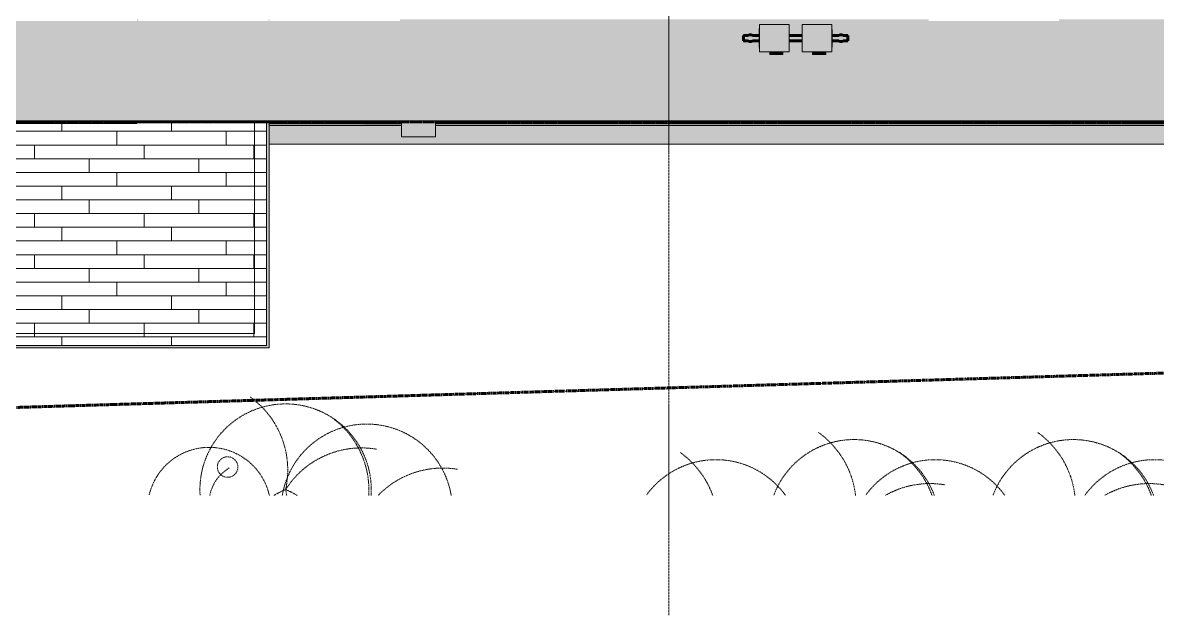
# Model space of a CAD drawing. Header units: inches. Extents: x -4061 to -1937, y 9836 to 11171.
# Drawn here: x -3669.9 to -3338.7, y 9836.2 to 10009.1 of the extents above; entities that cross this region are included whole.
import ezdxf

# ---------------------------------------------------------------- set-up
doc = ezdxf.new("R2010")
doc.units = ezdxf.units.IN
doc.header["$MEASUREMENT"] = 0
for name, pattern in [('Dash', [0.25, 0.125, -0.125]), ('Dash 1_16_', [0.125, 0.0625, -0.0625]), ('Double Dash 3_8_', [1, 0.375, -0.125, 0.125, -0.125, 0.125, -0.125]), ('Grid Line 1_2_', [0.875, 0.5, -0.125, 0.125, -0.125])]:
    doc.linetypes.add(name, pattern=pattern)
for name, color, linetype, lineweight in [('0-1', 7, 'Continuous', 5), ('0-2', 7, 'Continuous', 9), ('0-3', 53, 'Continuous', 9), ('0-4', 250, 'Double Dash 3_8_', 60), ('A-CLNG-1', 10, 'Continuous', 18), ('A-CLNG-PATT-1', 35, 'Continuous', 18), ('A-DETL-GENF-HDLN-1', 53, 'Dash', 9), ('A-DETL-MBND-1', 23, 'Continuous', 5), ('A-DETL-MBND-3', 7, 'Continuous', 9), ('A-DETL-MBND-4', 251, 'Continuous', 9), ('A-DETL-MBND-5', 247, 'Continuous', 9), ('A-GENM-1', 55, 'Continuous', 9), ('A-GENM-2', 7, 'Continuous', 9), ('A-GENM-3', 250, 'Continuous', 60), ('A-GENM-4', 247, 'Continuous', 9), ('A-GLAZ-1', 251, 'Continuous', 9), ('A-GLAZ-2', 10, 'Continuous', 18), ('A-GLAZ-3', 27, 'Continuous', 18), ('A-WALL-1', 8, 'Continuous', 5), ('A-WALL-3', 10, 'Continuous', 18), ('A-WALL-7', 27, 'Continuous', 18), ('C-PROP-LINE-1', 250, 'Double Dash 3_8_', 60), ('C-PROP-LINE-2', 91, 'Dash 1_16_', 60), ('Q-SPCQ-1', 7, 'Continuous', 9), ('Q-SPCQ-3', 252, 'Continuous', 9), ('S-GRID-1', 1, 'Grid Line 1_2_', 9)]:
    doc.layers.add(name, color=color, linetype=linetype, lineweight=lineweight)

# ---------------------------------------------------------------- blocks, each defined once
blk = doc.blocks.new('fountain grass 26747 - fountain grass 26747-V44-ENLARGED RCP - 1ST FLOOR PLAN - WEST')
at = {"layer": 'A-DETL-GENF-HDLN-1'}
for centre, radius, start, end in [((-25.61, 5.7), 26.24, 6.5871, 54.5466), ((0, 0), 25, 20.4204, 159.5764), ((22.14, -14.08), 26.24, 80.4534, 119.4961)]:
    blk.add_arc(centre, radius, start, end, dxfattribs=at)
blk = doc.blocks.new('fountain grass 26747 - fountain grass 26747-V45-ENLARGED RCP - 1ST FLOOR PLAN - WEST')
at = {"layer": 'A-DETL-GENF-HDLN-1'}
for centre, radius, start, end in [((-25.61, 5.7), 26.24, 19.7992, 54.5466), ((0, 0), 25, 35.725, 144.2038)]:
    blk.add_arc(centre, radius, start, end, dxfattribs=at)
blk = doc.blocks.new('fountain grass 26747 - fountain grass 26747-V64-ENLARGED RCP - 1ST FLOOR PLAN - WEST')
at = {"layer": 'A-DETL-GENF-HDLN-1'}
for centre, radius, start, end in [((-25.61, 5.7), 26.24, 347.4534, 54.5466), ((0, 0), 25, 360, 183.8826), ((22.14, -14.08), 26.24, 80.4534, 147.5466), ((10.02, -24.25), 26.24, 112.4534, 120.7001), ((-25.61, -5.7), 26.24, 8.8084, 12.5466), ((-10.02, -24.25), 26.24, 59.2999, 67.5466), ((0, 0), 25, 356.1048, 360)]:
    blk.add_arc(centre, radius, start, end, dxfattribs=at)
blk = doc.blocks.new('fountain grass 26747 - fountain grass 26747-V65-ENLARGED RCP - 1ST FLOOR PLAN - WEST')
at = {"layer": 'A-DETL-GENF-HDLN-1'}
for centre, radius, start, end in [((-25.61, 5.7), 26.24, 356.6841, 54.5466), ((0, 0), 25, 9.6383, 170.3381), ((22.14, -14.08), 26.24, 80.4534, 135.7457)]:
    blk.add_arc(centre, radius, start, end, dxfattribs=at)
blk = doc.blocks.new('lupin 26755 - lupin 26755-V66-ENLARGED RCP - 1ST FLOOR PLAN - WEST')
at = {"layer": 'A-DETL-GENF-HDLN-1'}
blk.add_circle((-5.36, -12.26), 3, dxfattribs=at)
for centre, radius, start, end in [((0, 0), 18, 192.8255, 347.1745), ((-12.13, -1.52), 12.23, 300.9755, 348.3382)]:
    blk.add_arc(centre, radius, start, end, dxfattribs=at)
blk = doc.blocks.new('CTR  - Topography_rvt-1-ENLARGED RCP - 1ST FLOOR PLAN - WEST')
at = {"layer": '0-3'}
for name, p in [('fountain grass 26747 - fountain grass 26747-V64-ENLARGED RCP - 1ST FLOOR PLAN - WEST', (-3593.13, 9872.86)), ('fountain grass 26747 - fountain grass 26747-V65-ENLARGED RCP - 1ST FLOOR PLAN - WEST', (-3569.44, 9866.98)), ('fountain grass 26747 - fountain grass 26747-V44-ENLARGED RCP - 1ST FLOOR PLAN - WEST', (-3427.24, 9862.46)), ('fountain grass 26747 - fountain grass 26747-V44-ENLARGED RCP - 1ST FLOOR PLAN - WEST', (-3363.24, 9862.46)), ('fountain grass 26747 - fountain grass 26747-V45-ENLARGED RCP - 1ST FLOOR PLAN - WEST', (-3467.55, 9856.59)), ('fountain grass 26747 - fountain grass 26747-V45-ENLARGED RCP - 1ST FLOOR PLAN - WEST', (-3403.55, 9856.59)), ('fountain grass 26747 - fountain grass 26747-V45-ENLARGED RCP - 1ST FLOOR PLAN - WEST', (-3339.55, 9856.59))]:
    blk.add_blockref(name, p, dxfattribs=at)
at = {"layer": '0-3', "rotation": 180}
blk.add_blockref('lupin 26755 - lupin 26755-V66-ENLARGED RCP - 1ST FLOOR PLAN - WEST', (-3615.41, 9867.18), dxfattribs=at)
blk = doc.blocks.new('Basic Wall _ EXT - FIBER CEMENT - LARGE - ___-2162463-ENLARGED RCP - 1ST FLOOR PLAN - WEST')
at = {"layer": 'A-WALL-7'}
h = blk.add_hatch(color=256, dxfattribs=at)
h.paths.add_polyline_path([(-3861.81, 9979.11), (-3712.75, 9979.13), (-3712.75, 9979.14), (-3861.8, 9979.11)], flags=0)
h.paths.add_polyline_path([(-3559.34, 9979.11), (-3559.34, 9979.14), (-3597.92, 9979.11), (-3597.92, 9979.11), (-3564.86, 9979.11)], flags=0)
h = blk.add_hatch(color=256, dxfattribs=at)
h.paths.add_polyline_path([(-3861.75, 9979.16), (-3712.75, 9979.18), (-3712.75, 9979.29), (-3751.71, 9979.27), (-3751.71, 9979.25), (-3861.69, 9979.22), (-3861.73, 9979.18)], flags=0)
h.paths.add_polyline_path([(-3559.34, 9979.16), (-3559.34, 9979.29), (-3597.92, 9979.28), (-3597.92, 9979.16), (-3564.86, 9979.16)], flags=0)
h = blk.add_hatch(color=256, dxfattribs=at)
h.paths.add_polyline_path([(-3733.48, 9979.29), (-3712.75, 9979.29), (-3712.75, 9979.58), (-3751.71, 9979.58), (-3751.71, 9979.29), (-3741.15, 9979.29)], flags=0)
h.paths.add_polyline_path([(-3564.86, 9979.29), (-3559.34, 9979.29), (-3559.34, 9979.58), (-3597.92, 9979.58), (-3597.92, 9979.29), (-3572.53, 9979.29)], flags=0)
h.paths.add_polyline_path([(-3861.6, 9979.31), (-3858.97, 9979.31), (-3858.97, 9979.58), (-3861.34, 9979.58), (-3861.47, 9979.44)], flags=0)
h.paths.add_polyline_path([(-3754.4, 9979.31), (-3751.77, 9979.31), (-3751.77, 9979.58), (-3754.4, 9979.58), (-3754.4, 9979.44)], flags=0)
h = blk.add_hatch(color=256, dxfattribs=at)
h.paths.add_polyline_path([(-3861.34, 9979.58), (-3858.97, 9979.58), (-3858.97, 9979.69), (-3859.16, 9979.69), (-3859.16, 9979.75), (-3861.16, 9979.75)], flags=0)
h.paths.add_polyline_path([(-3712.75, 9979.58), (-3712.75, 9980), (-3674.54, 9980), (-3674.54, 9980.19), (-3751.71, 9980.19), (-3751.71, 9979.58), (-3718.15, 9979.58)], flags=0)
h.paths.add_polyline_path([(-3561.71, 9979.58), (-3559.34, 9979.58), (-3559.34, 9980.19), (-3559.71, 9980.19), (-3559.71, 9979.69), (-3597.74, 9979.69), (-3597.74, 9980.19), (-3636.51, 9980.19), (-3636.51, 9980), (-3597.92, 9980), (-3597.92, 9979.58), (-3564.86, 9979.58)], flags=0)
h.paths.add_polyline_path([(-3752.04, 9979.58), (-3751.77, 9979.58), (-3751.77, 9979.75), (-3754.21, 9979.75), (-3754.21, 9979.69), (-3754.4, 9979.69), (-3754.4, 9979.58), (-3754.21, 9979.58)], flags=0)
for points in [[(-3559.34, 9979.14), (-3559.34, 9979.16), (-3564.86, 9979.14)], [(-3304.27, 9979.58), (-3300.91, 9979.58), (-3300.91, 9980.19), (-3367.71, 9980.19), (-3367.71, 9979.69), (-3405.74, 9979.69), (-3405.74, 9980.19), (-3549.34, 9980.19), (-3549.34, 9979.58), (-3311.94, 9979.58)], [(-3549.34, 9979.29), (-3300.91, 9979.29), (-3300.91, 9979.58), (-3549.34, 9979.58), (-3549.34, 9979.44)], [(-3419.24, 9979.16), (-3300.91, 9979.18), (-3300.91, 9979.29), (-3549.34, 9979.28), (-3549.34, 9979.16), (-3426.9, 9979.16)], [(-3549.34, 9979.11), (-3300.91, 9979.12), (-3300.91, 9979.14), (-3549.34, 9979.11)]]:
    blk.add_hatch(color=256, dxfattribs=at).paths.add_polyline_path(points, flags=0)
at = {"layer": 'A-WALL-3'}
for p, q in [((-3559.34, 9979.58), (-3597.92, 9979.58)), ((-3559.34, 9979.1), (-3597.92, 9979.1)), ((-3559.34, 9979.58), (-3559.34, 9980.19)), ((-3559.34, 9979.29), (-3559.34, 9979.58)), ((-3559.34, 9979.16), (-3559.34, 9979.29)), ((-3559.34, 9979.14), (-3559.34, 9979.16)), ((-3559.34, 9979.1), (-3559.34, 9979.14)), ((-3549.34, 9980.19), (-3549.34, 9979.58)), ((-3549.34, 9979.58), (-3549.34, 9979.29)), ((-3300.91, 9979.58), (-3549.34, 9979.58)), ((-3549.34, 9979.29), (-3549.34, 9979.16)), ((-3549.34, 9979.16), (-3549.34, 9979.14)), ((-3549.34, 9979.14), (-3549.34, 9979.1)), ((-3300.91, 9979.1), (-3549.34, 9979.1))]:
    blk.add_line(p, q, dxfattribs=at)
blk = doc.blocks.new('Basic Wall _ EXT - FIBER CEMENT - SMALL - ___-2145937-ENLARGED RCP - 1ST FLOOR PLAN - WEST')
at = {"layer": 'A-DETL-MBND-5'}
h = blk.add_hatch(color=256, dxfattribs=at)
h.paths.add_polyline_path([(-3290.54, 9973.63), (-3290.54, 9979.11), (-3290.91, 9979.11), (-3290.91, 9975.81), (-3300.91, 9975.81), (-3300.91, 9979.11), (-3549.34, 9979.11), (-3549.34, 9975.81), (-3559.34, 9975.81), (-3559.34, 9979.11), (-3597.92, 9979.11), (-3597.92, 9973.63), (-3304.27, 9973.63)], flags=0)
h.paths.add_polyline_path([(-2936.38, 9973.63), (-2791.15, 9973.63), (-2791.15, 9979.11), (-2934.94, 9979.11), (-2934.94, 9975.81), (-2944.94, 9975.81), (-2944.94, 9979.11), (-2945.12, 9979.11), (-2945.12, 9973.63)], flags=0)
h.paths.add_polyline_path([(-2676.32, 9973.63), (-2618.72, 9973.63), (-2618.72, 9974.09), (-2465.47, 9974.09), (-2465.47, 9973.63), (-2330.52, 9973.63), (-2330.52, 9979.11), (-2369.31, 9979.11), (-2369.31, 9975.81), (-2379.31, 9975.81), (-2379.31, 9979.11), (-2638.11, 9979.11), (-2638.11, 9975.81), (-2648.11, 9975.81), (-2648.11, 9979.11), (-2676.32, 9979.11), (-2676.32, 9974.52)], flags=0)
h.paths.add_polyline_path([(-3831.32, 9973.63), (-3712.75, 9973.63), (-3712.75, 9979.11), (-3861.81, 9979.11), (-3864.6, 9976.31), (-3831.32, 9976.31), (-3831.32, 9974.52)], flags=0)
h.paths.add_polyline_path([(-2077.96, 9973.63), (-2064.05, 9973.63), (-2064.05, 9974.19), (-2061.92, 9974.19), (-2066.87, 9979.11), (-2215.7, 9979.11), (-2215.7, 9973.63), (-2093.29, 9973.63)], flags=0)
h.paths.add_polyline_path([(-3059.95, 9973.63), (-3059.95, 9979.11), (-3073.37, 9979.11), (-3068.09, 9973.63)], flags=0)
h.paths.add_polyline_path([(-3077.02, 9973.63), (-3075.37, 9979.11), (-3075.64, 9979.11), (-3077.26, 9973.63)], flags=0)
h.paths.add_polyline_path([(-3175.71, 9973.63), (-3113.08, 9973.63), (-3107.79, 9979.11), (-3175.71, 9979.11), (-3175.71, 9974.52)], flags=0)
h.paths.add_polyline_path([(-3102.46, 9973.63), (-3105.18, 9979.11), (-3105.48, 9979.11), (-3102.71, 9973.63)], flags=0)
at = {"layer": 'A-DETL-MBND-3'}
blk.add_line((-3290.54, 9973.63), (-3597.92, 9973.63), dxfattribs=at)
blk = doc.blocks.new('_THE_ WINDOW _ DOOR - Window - 2nd Floor-2113400-ENLARGED RCP - 1ST FLOOR PLAN - WEST')
at = {"layer": 'A-GLAZ-1'}
h = blk.add_hatch(dxfattribs=at)
h.set_pattern_fill('FP_8', color=256, style=0, pattern_type=2)
h.set_pattern_definition([(0, (25.74, -1.51), (-38.4, 120.38), [0.392, -38.007]), (0, (25.74, -1.12), (-38.4, 120.38), [0.392, -38.007]), (0, (25.74, 14.85), (-38.4, 120.38), [0.392, -38.007]), (0, (25.74, 15.24), (-38.4, 120.38), [0.392, -38.007]), (0, (25.74, 31.2), (-38.4, 120.38), [0.393, -38.008]), (0, (25.74, 31.6), (-38.4, 120.38), [0.393, -38.008]), (0, (25.74, 47.56), (-38.4, 120.38), [0.393, -38.008]), (0, (25.74, 47.95), (-38.4, 120.38), [0.393, -38.008]), (0, (25.74, 63.92), (-38.4, 120.38), [0.393, -38.008]), (0, (25.74, 64.31), (-38.4, 120.38), [0.393, -38.008]), (0, (25.74, 80.28), (-38.4, 120.38), [0.393, -38.008]), (0, (25.74, 80.67), (-38.4, 120.38), [0.393, -38.008]), (0, (25.74, 96.63), (-38.4, 120.38), [0.393, -38.008]), (0, (25.74, 97.03), (-38.4, 120.38), [0.393, -38.008]), (0, (25.74, 112.99), (-38.4, 120.38), [0.392, -38.007]), (0, (25.74, 113.38), (-38.4, 120.38), [0.392, -38.007]), (0, (43.19, -1.51), (-38.4, 120.38), [0.393, -38.008]), (0, (43.19, -1.12), (-38.4, 120.38), [0.393, -38.008]), (0, (43.19, 14.85), (-38.4, 120.38), [0.393, -38.008]), (0, (43.19, 15.24), (-38.4, 120.38), [0.393, -38.008]), (0, (43.19, 31.2), (-38.4, 120.38), [0.393, -38.008]), (0, (43.19, 31.6), (-38.4, 120.38), [0.393, -38.008]), (0, (43.19, 47.56), (-38.4, 120.38), [0.393, -38.008]), (0, (43.19, 47.95), (-38.4, 120.38), [0.393, -38.008]), (0, (43.19, 63.92), (-38.4, 120.38), [0.393, -38.008]), (0, (43.19, 64.31), (-38.4, 120.38), [0.393, -38.008]), (0, (43.19, 80.28), (-38.4, 120.38), [0.393, -38.008]), (0, (43.19, 80.67), (-38.4, 120.38), [0.393, -38.008]), (0, (43.19, 96.63), (-38.4, 120.38), [0.393, -38.008]), (0, (43.19, 97.03), (-38.4, 120.38), [0.393, -38.008]), (0, (43.19, 112.99), (-38.4, 120.38), [0.392, -38.007]), (0, (43.19, 113.38), (-38.4, 120.38), [0.392, -38.007]), (0, (60.64, -1.51), (-38.4, 120.38), [0.392, -38.007]), (0, (60.64, -1.12), (-38.4, 120.38), [0.392, -38.007]), (0, (60.64, 14.85), (-38.4, 120.38), [0.392, -38.007]), (0, (60.64, 15.24), (-38.4, 120.38), [0.392, -38.007]), (0, (60.64, 31.2), (-38.4, 120.38), [0.392, -38.007]), (0, (60.64, 31.6), (-38.4, 120.38), [0.392, -38.007]), (0, (60.64, 47.56), (-38.4, 120.38), [0.392, -38.007]), (0, (60.64, 47.95), (-38.4, 120.38), [0.392, -38.007]), (0, (60.64, 63.92), (-38.4, 120.38), [0.392, -38.007]), (0, (60.64, 64.31), (-38.4, 120.38), [0.392, -38.007]), (0, (60.64, 80.28), (-38.4, 120.38), [0.392, -38.007]), (0, (60.64, 80.67), (-38.4, 120.38), [0.392, -38.007]), (0, (60.64, 96.63), (-38.4, 120.38), [0.392, -38.007]), (0, (60.64, 97.03), (-38.4, 120.38), [0.392, -38.007]), (0, (60.64, 112.99), (-38.4, 120.38), [0.392, -38.007]), (0, (60.64, 113.38), (-38.4, 120.38), [0.392, -38.007]), (90, (24, -4.063), (-38.4, 2e-15), [120, -0.375]), (90, (24.375, -4.063), (-38.4, 2e-15), [120, -0.375]), (90, (25.74, -1.51), (-38.4, 2e-15), [0.392, -119.982]), (90, (25.74, 14.848), (-38.4, 2e-15), [0.393, -119.983]), (90, (25.74, 31.206), (-38.4, 2e-15), [0.392, -119.982]), (90, (25.74, 47.563), (-38.4, 2e-15), [0.392, -119.982]), (90, (25.74, 63.92), (-38.4, 2e-15), [0.392, -119.982]), (90, (25.74, 80.277), (-38.4, 2e-15), [0.392, -119.982]), (90, (25.74, 96.634), (-38.4, 2e-15), [0.392, -119.982]), (90, (25.74, 112.99), (-38.4, 2e-15), [0.392, -119.982]), (90, (26.134, -1.51), (-38.4, 2e-15), [0.392, -119.982]), (90, (26.134, 14.848), (-38.4, 2e-15), [0.393, -119.983]), (90, (26.134, 31.206), (-38.4, 2e-15), [0.392, -119.982]), (90, (26.134, 47.563), (-38.4, 2e-15), [0.392, -119.982]), (90, (26.134, 63.92), (-38.4, 2e-15), [0.392, -119.982]), (90, (26.134, 80.277), (-38.4, 2e-15), [0.392, -119.982]), (90, (26.134, 96.634), (-38.4, 2e-15), [0.392, -119.982]), (90, (26.134, 112.99), (-38.4, 2e-15), [0.392, -119.982]), (90, (43.19, -1.51), (-38.4, 2e-15), [0.392, -119.982]), (90, (43.19, 14.848), (-38.4, 2e-15), [0.393, -119.983]), (90, (43.19, 31.206), (-38.4, 2e-15), [0.392, -119.982]), (90, (43.19, 47.563), (-38.4, 2e-15), [0.392, -119.982]), (90, (43.19, 63.92), (-38.4, 2e-15), [0.392, -119.982]), (90, (43.19, 80.277), (-38.4, 2e-15), [0.392, -119.982]), (90, (43.19, 96.634), (-38.4, 2e-15), [0.392, -119.982]), (90, (43.19, 112.99), (-38.4, 2e-15), [0.392, -119.982]), (90, (43.584, -1.51), (-38.4, 2e-15), [0.392, -119.982]), (90, (43.584, 14.848), (-38.4, 2e-15), [0.393, -119.983]), (90, (43.584, 31.206), (-38.4, 2e-15), [0.392, -119.982]), (90, (43.584, 47.563), (-38.4, 2e-15), [0.392, -119.982]), (90, (43.584, 63.92), (-38.4, 2e-15), [0.392, -119.982]), (90, (43.584, 80.277), (-38.4, 2e-15), [0.392, -119.982]), (90, (43.584, 96.634), (-38.4, 2e-15), [0.392, -119.982]), (90, (43.584, 112.99), (-38.4, 2e-15), [0.392, -119.982]), (90, (60.64, -1.51), (-38.4, 2e-15), [0.392, -119.982]), (90, (60.64, 14.848), (-38.4, 2e-15), [0.392, -119.982]), (90, (60.64, 31.206), (-38.4, 2e-15), [0.392, -119.982]), (90, (60.64, 47.563), (-38.4, 2e-15), [0.392, -119.982]), (90, (60.64, 63.92), (-38.4, 2e-15), [0.392, -119.982]), (90, (60.64, 80.277), (-38.4, 2e-15), [0.392, -119.982]), (90, (60.64, 96.634), (-38.4, 2e-15), [0.392, -119.982]), (90, (60.64, 112.99), (-38.4, 2e-15), [0.392, -119.982]), (90, (61.034, -1.51), (-38.4, 2e-15), [0.392, -119.982]), (90, (61.034, 14.848), (-38.4, 2e-15), [0.392, -119.982]), (90, (61.034, 31.206), (-38.4, 2e-15), [0.392, -119.982]), (90, (61.034, 47.563), (-38.4, 2e-15), [0.392, -119.982]), (90, (61.034, 63.92), (-38.4, 2e-15), [0.392, -119.982]), (90, (61.034, 80.277), (-38.4, 2e-15), [0.392, -119.982]), (90, (61.034, 96.634), (-38.4, 2e-15), [0.392, -119.982]), (90, (61.034, 112.99), (-38.4, 2e-15), [0.392, -119.982]), (180, (62.4, -4.44), (-38.4, 120.38), [38.025, -0.375]), (180, (62.4, -4.06), (-38.4, 120.38), [38.025, -0.375])])
h.paths.add_polyline_path([(18.82, -4.44), (19.01, -4.44), (19.01, -4.19), (-19.01, -4.19), (-19.01, -4.44), (11.16, -4.44)], flags=0)
at = {"layer": 'A-GLAZ-3'}
blk.add_hatch(color=256, dxfattribs=at).paths.add_polyline_path([(18.82, -4.94), (19.01, -4.94), (19.01, -4.44), (-19.01, -4.44), (-19.01, -4.94), (11.16, -4.94)], flags=0)
at = {"layer": 'A-GLAZ-2'}
for p, q in [((-19.01, -4.19), (-19.01, -4.44)), ((-19.01, -4.44), (-19.01, -4.94)), ((-19.01, -4.44), (19.01, -4.44)), ((-19.01, -4.94), (19.01, -4.94)), ((19.01, -4.19), (19.01, -4.44)), ((19.01, -4.44), (19.01, -4.94))]:
    blk.add_line(p, q, dxfattribs=at)
blk = doc.blocks.new('_THE_ WINDOW _ DOOR - hvac panel - 2nd floor-2113877-ENLARGED RCP - 1ST FLOOR PLAN - WEST')
at = {"layer": 'A-GLAZ-1'}
h = blk.add_hatch(dxfattribs=at)
h.set_pattern_fill('FP_4', color=256, style=0, pattern_type=2)
h.set_pattern_definition([(0, (41.062, 4.438), (1, -1), [0.5, -1.5]), (270, (41.312, 4.687), (-1, -1), [0.5, -1.5])])
h.paths.add_polyline_path([(-12.39, 4.44), (-19.01, 4.44), (-19.01, 4.19), (19.01, 4.19), (19.01, 4.44), (-4.72, 4.44)], flags=0)
at = {"layer": 'A-GLAZ-2'}
for p, q in [((-19.01, 4.44), (-19.01, 4.19)), ((-19.01, 4.44), (19.01, 4.44)), ((19.01, 4.44), (19.01, 4.19))]:
    blk.add_line(p, q, dxfattribs=at)
blk = doc.blocks.new('gas_meter_manifold_5854 - Plumbing Gas Meter 3d Manifolded-2102305-ENLARGED RCP - 1ST FLOOR PLAN - WEST')
at = {"layer": 'A-GENM-1'}
h = blk.add_hatch(color=256, dxfattribs=at)
h.paths.add_polyline_path([(13.25, 1), (12.62, 0.77), (10.62, 0.77), (10.62, -0.77), (12.62, -0.77), (13.29, -0.99), (13.88, -0.77), (15.25, -0.77), (15.25, 0.77), (13.88, 0.77), (13.29, 0.99)], flags=0)
h.paths.add_polyline_path([(-13.25, 1), (-13.88, 0.77), (-15.25, 0.77), (-15.25, -0.77), (-13.88, -0.77), (-13.25, -1), (-12.62, -0.77), (-10.62, -0.77), (-10.62, 0.77), (-12.62, 0.77), (-12.92, 0.88)], flags=0)
h.paths.add_polyline_path([(-1.87, 0.77), (-1.87, -0.77), (1.87, -0.77), (1.87, 0.77), (-1.4, 0.77)], flags=0)
h = blk.add_hatch(color=256, dxfattribs=at)
h.paths.add_polyline_path([(13.25, 1), (10.62, 0.98), (10.62, 0.77), (12.62, 0.77), (12.76, 0.87), (13.08, 0.99)], flags=0)
h.paths.add_polyline_path([(13.25, 1), (13.58, 0.94), (13.86, 0.79), (13.88, 0.77), (15.25, 0.79), (15.25, 0.98), (13.29, 1)], flags=0)
h.paths.add_polyline_path([(-12.53, 1), (-13.08, 0.99), (-12.76, 0.87), (-12.62, 0.77), (-10.62, 0.78), (-10.62, 1)], flags=0)
h.paths.add_polyline_path([(-1.63, 1), (-1.87, 0.99), (-1.87, 0.77), (1.87, 0.77), (1.87, 1)], flags=0)
h.paths.add_polyline_path([(-13.41, 0.99), (-15.25, 0.95), (-15.25, 0.77), (-13.85, 0.8), (-13.62, 0.93), (-13.43, 0.98)], flags=0)
h = blk.add_hatch(color=256, dxfattribs=at)
h.paths.add_polyline_path([(13.25, -1), (12.92, -0.94), (12.76, -0.87), (12.62, -0.77), (10.62, -0.77), (10.62, -1), (13.08, -1)], flags=0)
h.paths.add_polyline_path([(13.88, -0.77), (13.62, -0.93), (13.41, -0.99), (13.58, -1), (15.25, -0.97), (15.25, -0.77)], flags=0)
h.paths.add_polyline_path([(-12.35, -0.77), (-12.62, -0.77), (-12.76, -0.87), (-13.08, -0.99), (-12.92, -1), (-10.62, -0.99), (-10.62, -0.77)], flags=0)
h.paths.add_polyline_path([(1.87, -0.77), (-1.87, -0.77), (-1.87, -1), (1.87, -0.99), (1.87, -0.83)], flags=0)
h.paths.add_polyline_path([(-15.25, -0.77), (-15.25, -0.98), (-13.5, -0.97), (-13.73, -0.87), (-13.88, -0.77)], flags=0)
at = {"layer": 'A-GENM-2'}
for p, q in [((-15.25, 1), (-10.62, 1)), ((-15.25, 1), (-15.25, 0.77)), ((-1.87, 1), (1.87, 1)), ((10.62, 1), (15.25, 1)), ((15.25, 0.77), (15.25, 1)), ((-15.25, -0.77), (-15.25, -1)), ((-10.62, -1), (-15.25, -1)), ((1.87, -1), (-1.87, -1)), ((15.25, -1), (10.62, -1)), ((15.25, -1), (15.25, -0.77))]:
    blk.add_line(p, q, dxfattribs=at)
for points in [[(-13.88, 0.77), (-13.84, 0.81), (-13.74, 0.88), (-13.58, 0.95), (-13.41, 0.99), (-13.3, 1), (-13.25, 1)], [(-13.25, 1), (-13.19, 1), (-13.08, 0.99), (-12.92, 0.95), (-12.76, 0.88), (-12.66, 0.81), (-12.62, 0.77)], [(13.25, 1), (13.19, 1), (13.08, 0.99), (12.92, 0.95), (12.76, 0.88), (12.66, 0.81), (12.62, 0.77)], [(13.88, 0.77), (13.83, 0.81), (13.74, 0.88), (13.58, 0.95), (13.41, 0.99), (13.3, 1), (13.25, 1)], [(-13.25, -1), (-13.3, -1), (-13.41, -0.99), (-13.58, -0.95), (-13.74, -0.88), (-13.84, -0.81), (-13.88, -0.77)], [(-12.62, -0.77), (-12.66, -0.81), (-12.76, -0.88), (-12.92, -0.95), (-13.08, -0.99), (-13.19, -1), (-13.25, -1)], [(12.62, -0.77), (12.66, -0.81), (12.76, -0.88), (12.92, -0.95), (13.08, -0.99), (13.19, -1), (13.25, -1)], [(13.25, -1), (13.3, -1), (13.41, -0.99), (13.58, -0.95), (13.74, -0.88), (13.83, -0.81), (13.88, -0.77)]]:
    blk.add_open_spline(points, degree=3, dxfattribs=at)
at = {"layer": 'A-GENM-3'}
for p, q in [((-15.25, -0.77), (-15.25, 0.77)), ((-15.25, 0.77), (-13.88, 0.77)), ((-12.62, 0.77), (-10.62, 0.77)), ((-1.87, 0.77), (1.87, 0.77)), ((10.62, 0.77), (12.62, 0.77)), ((13.88, 0.77), (15.25, 0.77)), ((15.25, 0.77), (15.25, -0.77)), ((-13.88, -0.77), (-15.25, -0.77)), ((-10.62, -0.77), (-12.62, -0.77)), ((1.87, -0.77), (-1.87, -0.77)), ((12.62, -0.77), (10.62, -0.77)), ((15.25, -0.77), (13.88, -0.77))]:
    blk.add_line(p, q, dxfattribs=at)
for centre, start, end in [((-13.25, 0), 50.678, 129.322), ((13.25, 0), 50.678, 129.322), ((-13.25, 0), 230.678, 309.322), ((13.25, 0), 230.678, 309.322)]:
    blk.add_arc(centre, 1, start, end, dxfattribs=at)
blk = doc.blocks.new('Plumbing Gas Meter 3d single - Plumbing Gas Meter 3d single-2101173-ENLARGED RCP - 1ST FLOOR PLAN - WEST')
at = {"layer": 'Q-SPCQ-3'}
for points in [[(-4.32, 4), (-4.32, -4), (-2.32, -4), (-2.32, 4), (-4.28, 4)], [(1.3, 4.75), (-2.55, 4.75), (-2.55, 4), (1.3, 4)], [(-2.32, 4), (-2.32, -4), (2.32, -4), (2.32, 4), (-1.77, 4)], [(3.58, 4), (2.32, 4), (2.32, -4), (4.32, -4), (4.32, 4), (3.9, 4)]]:
    blk.add_hatch(color=256, dxfattribs=at).paths.add_polyline_path(points, flags=0)
h = blk.add_hatch(color=256, dxfattribs=at)
h.paths.add_polyline_path([(-4.32, 2.82), (-4.34, 2.76), (-4.37, 2.5), (-4.37, -2.5), (-4.32, -2.78), (-4.32, 2.78)], flags=0)
h.paths.add_polyline_path([(4.32, 2.82), (4.34, -2.76), (4.38, -2.5), (4.38, 2.5), (4.34, 2.76)], flags=0)
at = {"layer": 'Q-SPCQ-1'}
for p, q in [((-4.32, 4), (-4.32, -4)), ((-2.32, 4), (-4.32, 4)), ((-4.32, -4), (-4.32, 4)), ((1.3, 4.75), (-2.55, 4.75)), ((-2.55, 4), (-2.55, 4.75)), ((2.32, 4), (-2.32, 4)), ((1.3, 4.75), (1.3, 4)), ((4.32, 4), (2.32, 4)), ((4.32, -4), (4.32, 4)), ((4.32, -4), (4.32, 4)), ((-4.37, -2.5), (-4.37, 2.5)), ((4.38, 2.5), (4.38, -2.5)), ((-4.32, -4), (-2.32, -4)), ((-2.32, -4), (2.32, -4)), ((2.32, -4), (4.32, -4))]:
    blk.add_line(p, q, dxfattribs=at)
for centre, start, end in [((-3.37, 2.5), 161.204, 180), ((3.38, 2.5), 0, 18.796), ((-3.37, -2.5), 180, 198.796), ((3.38, -2.5), 341.204, 0)]:
    blk.add_arc(centre, 1, start, end, dxfattribs=at)
blk = doc.blocks.new('Family1 - SCUPPER-2162046-ENLARGED RCP - 1ST FLOOR PLAN - WEST')
at = {"layer": 'A-GENM-4'}
blk.add_hatch(color=256, dxfattribs=at).paths.add_polyline_path([(-5, 8.81), (-5, 4.44), (-4.88, 4.44), (-4.88, 4.19), (4.87, 4.19), (4.87, 4.44), (5, 4.44), (5, 8.81), (0.7, 8.81)], flags=0)
h = blk.add_hatch(color=256, dxfattribs=at)
h.paths.add_polyline_path([(5, 4.44), (4.87, 4.44), (4.87, 4.19), (5, 4.19)], flags=0)
h.paths.add_polyline_path([(-5, 4.44), (-4.98, 4.19), (-4.88, 4.19), (-4.88, 4.44)], flags=0)
at = {"layer": 'A-GENM-2'}
for p, q in [((5, 8.81), (-5, 8.81)), ((-5, 8.81), (-5, 5.52)), ((5, 8.81), (5, 5.52)), ((-5, 4.19), (-5, 4.44)), ((-5, 4.44), (-4.88, 4.44)), ((-4.88, 4.44), (-4.88, 4.19)), ((4.87, 4.19), (4.87, 4.44)), ((4.87, 4.44), (5, 4.44)), ((5, 4.44), (5, 4.19))]:
    blk.add_line(p, q, dxfattribs=at)
blk = doc.blocks.new('Family - ___-1878357-ENLARGED RCP - 1ST FLOOR PLAN - WEST')
at = {"layer": 'C-PROP-LINE-1'}
blk.add_line((-3867.12, 9890.98), (-2001.31, 9946.84), dxfattribs=at)
blk = doc.blocks.new('CTR - 1st Phase - Shell_rvt-1-ENLARGED RCP - 1ST FLOOR PLAN - WEST')
at = {"layer": 'A-CLNG-PATT-1'}
h = blk.add_hatch(dxfattribs=at)
h.set_pattern_fill('FP_24', color=256, style=0, pattern_type=2)
h.set_pattern_definition([(90, (-2963.524, 11049.389), (4, -2e-16), []), (0, (-2963.524, 11049.389), (8, -8), [4, -28]), (0, (-2959.524, 11065.389), (8, -8), [4, -28])])
h.paths.add_polyline_path([(-2798.42, 9980.44), (-2687.62, 9980.44), (-2687.62, 10010.09), (-2772.51, 10010.09), (-2772.51, 10009.59), (-2810.54, 10009.59), (-2810.54, 10010.09), (-2810.91, 10010.09), (-2810.91, 10009.59), (-2848.94, 10009.59), (-2848.94, 10010.09), (-2849.31, 10010.09), (-2849.31, 10009.59), (-2887.34, 10009.59), (-2887.34, 10010.09), (-2983.71, 10010.09), (-2983.71, 10009.59), (-3021.74, 10009.59), (-3021.74, 10010.09), (-3022.11, 10010.09), (-3022.11, 10009.59), (-3060.14, 10009.59), (-3060.14, 10010.09), (-3214.11, 10010.09), (-3214.11, 10009.59), (-3252.14, 10009.59), (-3252.14, 10010.09), (-3252.51, 10010.09), (-3252.51, 10009.59), (-3290.54, 10009.59), (-3290.54, 10010.09), (-3367.4, 10010.09), (-3367.4, 10009.59), (-3405.42, 10009.59), (-3405.42, 10010.09), (-3559.71, 10010.09), (-3559.71, 10009.59), (-3597.74, 10009.59), (-3597.74, 10010.09), (-3598.11, 10010.09), (-3598.11, 10009.59), (-3636.14, 10009.59), (-3636.14, 10010.09), (-3636.51, 10010.09), (-3636.51, 10009.59), (-3674.54, 10009.59), (-3674.54, 10010.09), (-3770.72, 10010.09), (-3770.72, 10009.59), (-3808.75, 10009.59), (-3808.75, 10010.09), (-3830.82, 10010.09), (-3830.82, 10051.36), (-3831.32, 10051.36), (-3831.32, 10089.39), (-3830.82, 10089.39), (-3830.82, 10127.98), (-3831.32, 10127.98), (-3831.32, 10166), (-3830.82, 10166), (-3830.82, 10166.38), (-3831.32, 10166.38), (-3831.32, 10204.4), (-3830.82, 10204.4), (-3830.82, 10242.99), (-3831.32, 10242.99), (-3831.32, 10281.01), (-3830.82, 10281.01), (-3830.82, 10434.99), (-3831.32, 10434.99), (-3831.32, 10473.01), (-3830.82, 10473.01), (-3830.82, 10473.76), (-3831.32, 10473.76), (-3831.32, 10511.79), (-3830.82, 10511.79), (-3830.82, 10588.78), (-3831.32, 10588.78), (-3831.32, 10626.8), (-3830.82, 10626.8), (-3830.82, 10627.18), (-3831.32, 10627.18), (-3831.32, 10665.2), (-3830.82, 10665.2), (-3830.82, 10780.96), (-3831.32, 10780.96), (-3831.32, 10818.99), (-3830.82, 10818.99), (-3830.82, 10857.76), (-3831.32, 10857.76), (-3831.32, 10895.79), (-3830.82, 10895.79), (-3830.82, 10972.59), (-3831.32, 10972.59), (-3831.32, 11008.86), (-3860.47, 11008.86), (-3860.47, 9980.44), (-3106.51, 9980.44), (-3106.27, 9980.68), (-3106.15, 9980.44), (-3105.85, 9980.44), (-3106.02, 9980.79), (-3102.14, 9980.79), (-3102.14, 9981.79), (-3102.06, 9981.41), (-3101.64, 9982.77), (-3097.64, 9983.77), (-3086.64, 9983.77), (-3082.64, 9982.77), (-3082.21, 9981.41), (-3082.14, 9981.79), (-3082.14, 9980.79), (-3075.15, 9980.79), (-3075.25, 9980.44), (-3074.97, 9980.44), (-3074.89, 9980.68), (-3074.66, 9980.44), (-2806.08, 9980.44)], flags=0)
h.paths.add_polyline_path([(-2675.78, 9980.44), (-2638.67, 9980.44), (-2638.67, 10010.09), (-2685.87, 10010.09), (-2685.87, 9980.44), (-2683.45, 9980.44)], flags=0)
h.paths.add_polyline_path([(-2521.97, 9980.44), (-2068.17, 9980.44), (-2068.17, 10851.14), (-2255.91, 10851.14), (-2257.41, 10850.18), (-2260.4, 10849.11), (-2263.66, 10848.74), (-2266.92, 10849.11), (-2269.91, 10850.18), (-2271.41, 10851.14), (-2543.22, 10851.14), (-2545.38, 10848.9), (-2546.06, 10851.14), (-2546.33, 10851.14), (-2545.63, 10848.79), (-2552.62, 10848.79), (-2552.62, 10847.79), (-2552.7, 10848.17), (-2553.15, 10846.8), (-2557.12, 10845.8), (-2568.12, 10845.8), (-2572.12, 10846.8), (-2572.55, 10848.17), (-2572.62, 10847.79), (-2572.62, 10848.79), (-2576.51, 10848.79), (-2575.34, 10851.14), (-2575.63, 10851.14), (-2576.76, 10848.9), (-2578.92, 10851.14), (-3400.3, 10851.14), (-3400.3, 10821.49), (-3367.34, 10821.49), (-3367.34, 10821.99), (-3329.31, 10821.99), (-3329.31, 10821.49), (-3328.94, 10821.49), (-3328.94, 10821.99), (-3290.91, 10821.99), (-3290.91, 10821.49), (-3290.54, 10821.49), (-3290.54, 10821.99), (-3252.51, 10821.99), (-3252.51, 10821.49), (-3175.34, 10821.49), (-3175.34, 10821.99), (-3137.31, 10821.99), (-3137.31, 10821.49), (-3136.94, 10821.49), (-3136.94, 10821.99), (-3098.91, 10821.99), (-3098.91, 10821.49), (-3098.54, 10821.49), (-3098.54, 10821.99), (-3060.51, 10821.99), (-3060.51, 10821.49), (-2983.34, 10821.49), (-2983.34, 10821.99), (-2945.31, 10821.99), (-2945.31, 10821.49), (-2868.14, 10821.49), (-2868.14, 10821.99), (-2830.11, 10821.99), (-2830.11, 10821.49), (-2829.74, 10821.49), (-2829.74, 10821.99), (-2791.71, 10821.99), (-2791.71, 10821.49), (-2637.74, 10821.49), (-2637.74, 10821.99), (-2599.71, 10821.99), (-2599.71, 10821.49), (-2599.34, 10821.49), (-2599.34, 10821.99), (-2561.31, 10821.99), (-2561.31, 10821.49), (-2445.74, 10821.49), (-2445.74, 10821.99), (-2407.71, 10821.99), (-2407.71, 10821.49), (-2407.34, 10821.49), (-2407.34, 10821.99), (-2369.31, 10821.99), (-2369.31, 10821.49), (-2349.92, 10821.49), (-2349.92, 10821.99), (-2311.9, 10821.99), (-2311.9, 10821.49), (-2311.52, 10821.49), (-2311.52, 10821.99), (-2273.5, 10821.99), (-2273.5, 10821.49), (-2176.75, 10821.49), (-2176.75, 10821.99), (-2138.72, 10821.99), (-2138.72, 10821.49), (-2097.82, 10821.49), (-2097.82, 10780.21), (-2097.32, 10780.21), (-2097.32, 10742.19), (-2097.82, 10742.19), (-2097.82, 10703.41), (-2097.32, 10703.41), (-2097.32, 10665.39), (-2097.82, 10665.39), (-2097.82, 10665.01), (-2097.32, 10665.01), (-2097.32, 10626.99), (-2097.82, 10626.99), (-2097.82, 10511.41), (-2097.32, 10511.41), (-2097.32, 10473.39), (-2097.82, 10473.39), (-2097.82, 10396.21), (-2097.32, 10396.21), (-2097.32, 10358.19), (-2097.82, 10358.19), (-2097.82, 10357.81), (-2097.32, 10357.81), (-2097.32, 10319.79), (-2097.82, 10319.79), (-2097.82, 10204.21), (-2097.32, 10204.21), (-2097.32, 10166.19), (-2097.82, 10166.19), (-2097.82, 10165.81), (-2097.32, 10165.81), (-2097.32, 10127.79), (-2097.82, 10127.79), (-2097.82, 10127.41), (-2097.32, 10127.41), (-2097.32, 10089.39), (-2097.82, 10089.39), (-2097.82, 10010.09), (-2119.71, 10010.09), (-2119.71, 10009.59), (-2157.74, 10009.59), (-2157.74, 10010.09), (-2273.31, 10010.09), (-2273.31, 10009.59), (-2311.34, 10009.59), (-2311.34, 10010.09), (-2311.71, 10010.09), (-2311.71, 10009.59), (-2349.74, 10009.59), (-2349.74, 10010.09), (-2407.71, 10010.09), (-2407.71, 10009.59), (-2445.74, 10009.59), (-2445.74, 10010.09), (-2521.97, 10010.09), (-2521.97, 9983.92)], flags=0)
h.paths.add_polyline_path([(-3099.89, 9980.79), (-3084.39, 9980.79), (-3086.64, 9981.29), (-3097.64, 9981.29), (-3098.22, 9981.16)], flags=0)
h.paths.add_polyline_path([(-3439.32, 9999.84), (-3439.32, 10000.59), (-3442.34, 10000.59), (-3442.36, 10001.83), (-3442.4, 10002.09), (-3442.4, 10003.59), (-3446.15, 10003.59), (-3446.15, 10002.09), (-3446.21, 10001.63), (-3446.21, 10000.59), (-3447.97, 10000.57), (-3447.97, 9999.84), (-3451.82, 9999.84), (-3451.82, 10000.59), (-3454.84, 10000.59), (-3454.86, 10001.83), (-3454.9, 10002.09), (-3454.9, 10003.59), (-3459.52, 10003.61), (-3459.52, 10005.57), (-3454.9, 10005.59), (-3454.9, 10007.09), (-3454.84, 10007.66), (-3454.84, 10008.59), (-3446.21, 10008.59), (-3446.18, 10007.35), (-3446.15, 10007.09), (-3446.15, 10005.59), (-3442.4, 10005.59), (-3442.4, 10007.09), (-3442.34, 10007.66), (-3442.34, 10008.59), (-3433.71, 10008.59), (-3433.68, 10007.35), (-3433.65, 10007.09), (-3433.65, 10005.59), (-3429.02, 10005.56), (-3429.02, 10003.6), (-3433.65, 10003.59), (-3433.65, 10002.09), (-3433.71, 10001.63), (-3433.71, 10000.59), (-3435.47, 10000.59), (-3435.47, 9999.84)], flags=0)
h.paths.add_polyline_path([(-3457.52, 10003.59), (-3457.19, 10003.64), (-3457.04, 10003.71), (-3456.89, 10003.81), (-3457.5, 10003.59)], flags=0)
h.paths.add_polyline_path([(-3457.52, 10003.59), (-3458.06, 10003.75), (-3457.87, 10003.65), (-3457.69, 10003.6), (-3457.56, 10003.59)], flags=0)
h.paths.add_polyline_path([(-3431.02, 10003.59), (-3430.69, 10003.64), (-3430.41, 10003.8), (-3430.48, 10003.78), (-3431.01, 10003.59)], flags=0)
h.paths.add_polyline_path([(-3431.02, 10003.59), (-3431.66, 10003.81), (-3431.51, 10003.71), (-3431.19, 10003.6), (-3431.06, 10003.59)], flags=0)
h.paths.add_polyline_path([(-3457.52, 10005.59), (-3456.89, 10005.36), (-3457.04, 10005.46), (-3457.36, 10005.57), (-3457.48, 10005.58)], flags=0)
h.paths.add_polyline_path([(-3458.15, 10005.36), (-3457.61, 10005.58), (-3457.85, 10005.53), (-3458.14, 10005.37)], flags=0)
h.paths.add_polyline_path([(-3431.02, 10005.59), (-3431.35, 10005.53), (-3431.51, 10005.46), (-3431.66, 10005.36), (-3431.04, 10005.58)], flags=0)
h.paths.add_polyline_path([(-3430.39, 10005.36), (-3430.67, 10005.52), (-3430.86, 10005.57), (-3430.93, 10005.55), (-3430.41, 10005.37)], flags=0)
h.paths.add_polyline_path([(-2568.12, 10848.29), (-2557.12, 10848.29), (-2554.87, 10848.79), (-2570.37, 10848.79), (-2568.48, 10848.37)], flags=0)
h.paths.add_polyline_path([(-3831.32, 11013.11), (-3830.82, 11013.11), (-3830.82, 11030.34), (-3831.32, 11030.34), (-3831.32, 11068.36), (-3830.82, 11068.36), (-3830.82, 11073.88), (-3860.47, 11073.88), (-3860.47, 11013.11), (-3840.78, 11013.11)], flags=0)
at = {"layer": 'A-DETL-MBND-1'}
for points in [[(-3598.67, 9914.19), (-3597.92, 9914.19), (-3597.92, 9980), (-3598.67, 9980), (-3598.67, 9914.94), (-3602.17, 9914.94), (-3602.17, 9914.19)], [(-3602.17, 9914.19), (-3602.17, 9914.94), (-3708.5, 9914.94), (-3708.5, 9914.19)]]:
    blk.add_hatch(color=256, dxfattribs=at).paths.add_polyline_path(points, flags=0)
at = {"layer": 'A-DETL-MBND-4'}
h = blk.add_hatch(dxfattribs=at)
h.set_pattern_fill('FP_16', color=256, style=0, pattern_type=2)
h.set_pattern_definition([(180, (-3706.432, 31797.395), (5e-16, 4), []), (90, (-3706.432, 31797.395), (8, 8), [4, -28]), (90, (-3722.432, 31801.395), (8, 8), [4, -28])])
h.paths.add_polyline_path([(-3598.67, 9914.94), (-3598.67, 9980), (-3636.51, 9980), (-3636.51, 9979.69), (-3674.54, 9979.69), (-3674.54, 9980), (-3712, 9980), (-3712, 9914.94)], flags=0)
at = {"layer": 'A-WALL-1'}
h = blk.add_hatch(color=256, dxfattribs=at)
h.paths.add_polyline_path([(-3851.85, 9980.19), (-3828.14, 9980.19), (-3828.14, 9980.44), (-3851.85, 9980.44)], flags=0)
h.paths.add_polyline_path([(-3790.11, 9980.19), (-3674.54, 9980.19), (-3674.54, 9980.44), (-3790.11, 9980.44)], flags=0)
h.paths.add_polyline_path([(-3636.51, 9980.19), (-3597.74, 9980.19), (-3597.74, 9980.44), (-3636.51, 9980.44)], flags=0)
h.paths.add_polyline_path([(-3559.71, 9980.19), (-3559.34, 9980.19), (-3559.34, 9980.44), (-3559.71, 9980.44)], flags=0)
h.paths.add_polyline_path([(-3541.87, 9980.19), (-3520.94, 9980.19), (-3520.94, 9980.44), (-3549.34, 9980.44), (-3549.34, 9980.19)], flags=0)
h.paths.add_polyline_path([(-3482.91, 9980.19), (-3405.74, 9980.19), (-3405.74, 9980.44), (-3482.91, 9980.44)], flags=0)
h.paths.add_polyline_path([(-3367.71, 9980.19), (-3300.91, 9980.19), (-3300.91, 9980.44), (-3367.71, 9980.44)], flags=0)
h.paths.add_polyline_path([(-3290.54, 9980.19), (-3290.54, 9980.44), (-3290.91, 9980.44), (-3290.91, 9980.19)], flags=0)
h.paths.add_polyline_path([(-3252.14, 9980.19), (-3175.34, 9980.19), (-3175.34, 9980.44), (-3252.51, 9980.44), (-3252.51, 9980.19)], flags=0)
h.paths.add_polyline_path([(-2974.7, 9980.19), (-2944.94, 9980.19), (-2944.94, 9980.44), (-2983.71, 9980.44), (-2983.71, 9980.19), (-2982.36, 9980.19)], flags=0)
h.paths.add_polyline_path([(-3136.94, 9980.19), (-3136.94, 9980.44), (-3137.31, 9980.44), (-3137.31, 9980.19)], flags=0)
h.paths.add_polyline_path([(-3075.04, 9980.19), (-3074.97, 9980.44), (-3075.25, 9980.44), (-3075.32, 9980.19), (-3075.15, 9980.19)], flags=0)
h.paths.add_polyline_path([(-3074.42, 9980.19), (-3060.14, 9980.19), (-3060.14, 9980.44), (-3074.66, 9980.44)], flags=0)
h.paths.add_polyline_path([(-3021.74, 9980.19), (-3021.74, 9980.44), (-3022.11, 9980.44), (-3022.11, 9980.19)], flags=0)
h.paths.add_polyline_path([(-2775.42, 9980.19), (-2752.94, 9980.19), (-2752.94, 9980.44), (-2830.11, 9980.44), (-2830.11, 9980.19), (-2783.09, 9980.19)], flags=0)
h.paths.add_polyline_path([(-2714.54, 9980.19), (-2714.54, 9980.44), (-2714.91, 9980.44), (-2714.91, 9980.19)], flags=0)
h.paths.add_polyline_path([(-2934.94, 9980.19), (-2906.54, 9980.19), (-2906.54, 9980.44), (-2934.94, 9980.44)], flags=0)
h.paths.add_polyline_path([(-2868.14, 9980.19), (-2868.14, 9980.44), (-2868.51, 9980.44), (-2868.51, 9980.19)], flags=0)
h.paths.add_polyline_path([(-2676.51, 9980.19), (-2648.11, 9980.19), (-2648.11, 9980.44), (-2676.51, 9980.44)], flags=0)
h.paths.add_polyline_path([(-2638.11, 9980.19), (-2637.92, 9980.19), (-2637.92, 9989.06), (-2638.67, 9989.06), (-2638.67, 9981.94), (-2638.11, 9981.94), (-2638.11, 9980.44)], flags=0)
at = {"layer": 'A-CLNG-1'}
blk.add_line((-3106.51, 9980.44), (-3860.47, 9980.44), dxfattribs=at)
at = {"layer": 'A-DETL-MBND-3'}
for p, q in [((-3636.51, 9980), (-3598.67, 9980)), ((-3602.17, 9980), (-3602.17, 9918.44)), ((-3602.17, 9980), (-3597.92, 9980)), ((-3598.67, 9980), (-3598.67, 9914.94)), ((-3597.92, 9914.19), (-3597.92, 9980)), ((-3602.17, 9918.44), (-3708.5, 9918.44)), ((-3598.67, 9914.94), (-3712, 9914.94)), ((-3708.5, 9914.19), (-3602.17, 9914.19)), ((-3597.92, 9914.19), (-3602.17, 9914.19))]:
    blk.add_line(p, q, dxfattribs=at)
at = {"layer": 'A-WALL-3'}
for p, q in [((-3636.51, 9980.19), (-3636.51, 9980.44)), ((-3597.74, 9980.44), (-3597.74, 9980.19)), ((-3559.71, 9980.19), (-3559.71, 9980.44)), ((-3559.34, 9980.44), (-3559.34, 9980.19)), ((-3549.34, 9980.19), (-3549.34, 9980.44)), ((-3520.94, 9980.44), (-3520.94, 9980.19)), ((-3482.91, 9980.19), (-3482.91, 9980.44)), ((-3405.74, 9980.44), (-3405.74, 9980.19)), ((-3367.71, 9980.19), (-3367.71, 9980.44)), ((-3636.51, 9980.19), (-3597.74, 9980.19)), ((-3559.71, 9980.19), (-3559.34, 9980.19)), ((-3549.34, 9980.19), (-3520.94, 9980.19)), ((-3482.91, 9980.19), (-3405.74, 9980.19)), ((-3367.71, 9980.19), (-3300.91, 9980.19))]:
    blk.add_line(p, q, dxfattribs=at)
at = {"layer": 'S-GRID-1'}
blk.add_line((-3481.32, 9836.18), (-3481.32, 11138.35), dxfattribs=at)
at = {"layer": '0-2', "rotation": 180}
for name, p in [('Plumbing Gas Meter 3d single - Plumbing Gas Meter 3d single-2101173-ENLARGED RCP - 1ST FLOOR PLAN - WEST', (-3450.52, 10004.59)), ('Plumbing Gas Meter 3d single - Plumbing Gas Meter 3d single-2101173-ENLARGED RCP - 1ST FLOOR PLAN - WEST', (-3438.02, 10004.59)), ('gas_meter_manifold_5854 - Plumbing Gas Meter 3d Manifolded-2102305-ENLARGED RCP - 1ST FLOOR PLAN - WEST', (-3444.27, 10004.59)), ('Family1 - SCUPPER-2162046-ENLARGED RCP - 1ST FLOOR PLAN - WEST', (-3554.34, 9984.63)), ('_THE_ WINDOW _ DOOR - hvac panel - 2nd floor-2113877-ENLARGED RCP - 1ST FLOOR PLAN - WEST', (-3501.92, 9984.63))]:
    blk.add_blockref(name, p, dxfattribs=at)
at = {"layer": '0-2'}
for name, p in [('_THE_ WINDOW _ DOOR - Window - 2nd Floor-2113400-ENLARGED RCP - 1ST FLOOR PLAN - WEST', (-3655.52, 9984.63)), ('_THE_ WINDOW _ DOOR - Window - 2nd Floor-2113400-ENLARGED RCP - 1ST FLOOR PLAN - WEST', (-3578.72, 9984.63)), ('_THE_ WINDOW _ DOOR - Window - 2nd Floor-2113400-ENLARGED RCP - 1ST FLOOR PLAN - WEST', (-3386.72, 9984.63)), ('Basic Wall _ EXT - FIBER CEMENT - SMALL - ___-2145937-ENLARGED RCP - 1ST FLOOR PLAN - WEST', (0, 0)), ('Basic Wall _ EXT - FIBER CEMENT - LARGE - ___-2162463-ENLARGED RCP - 1ST FLOOR PLAN - WEST', (0, 0))]:
    blk.add_blockref(name, p, dxfattribs=at)
at = {"layer": '0-4'}
blk.add_blockref('Family - ___-1878357-ENLARGED RCP - 1ST FLOOR PLAN - WEST', (0, 0), dxfattribs=at)
blk = doc.blocks.new('Family - ___-1870007-ENLARGED RCP - 1ST FLOOR PLAN - WEST')
at = {"layer": 'C-PROP-LINE-2'}
blk.add_line((-2637.92, 9980.19), (-3860.72, 9980.19), dxfattribs=at)

msp = doc.modelspace()

# ---------------------------------------------------------------- block references
at = {"layer": '0-1'}
for name in ['CTR - 1st Phase - Shell_rvt-1-ENLARGED RCP - 1ST FLOOR PLAN - WEST', 'CTR  - Topography_rvt-1-ENLARGED RCP - 1ST FLOOR PLAN - WEST']:
    msp.add_blockref(name, (0, 0), dxfattribs=at)
at = {"layer": 'C-PROP-LINE-2'}
msp.add_blockref('Family - ___-1870007-ENLARGED RCP - 1ST FLOOR PLAN - WEST', (0, 0), dxfattribs=at)

doc.saveas('drawing.dxf')
